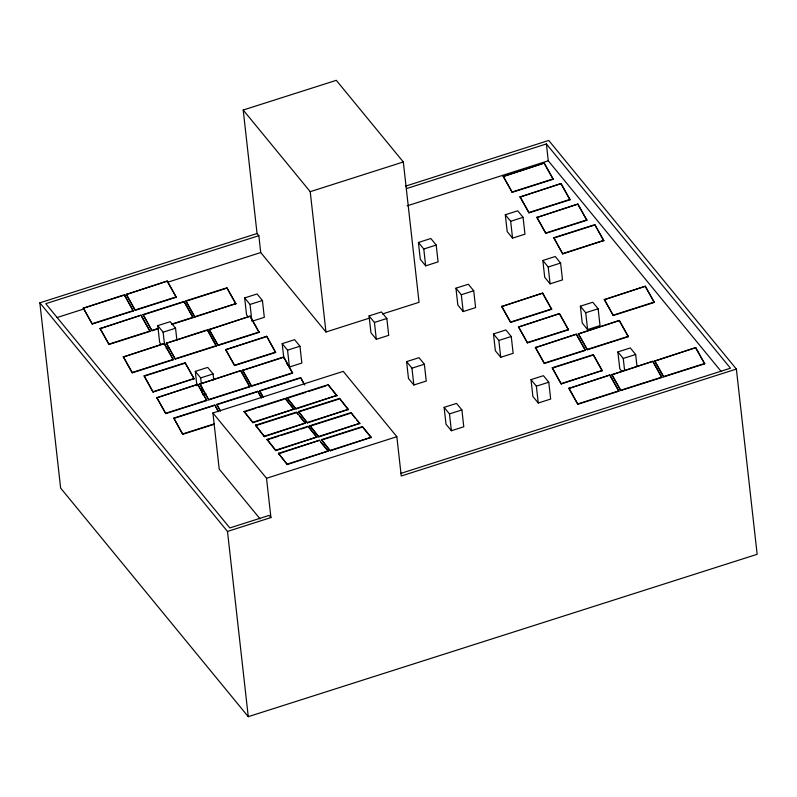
<?xml version="1.0" encoding="UTF-8"?>
<svg xmlns="http://www.w3.org/2000/svg" width="797" height="797" viewBox="0 0 797 797"><rect width="100%" height="100%" fill="white"/><g stroke="black" fill="none" stroke-linecap="round" stroke-linejoin="round"><path stroke-width="1.2" d="M83.286 308.22L124.322 294.77L133.278 310.96L92.253 324.05L83.286 308.22L123.136 295.498M92.253 324.05L83.306 307.851M100.043 328.633L141.079 315.184L150.035 331.373L109.01 344.463L100.043 328.633L141.079 315.184M109.01 344.463L100.063 328.274M124.322 294.77L133.278 310.96M126.275 294.501L167.31 281.052L176.267 297.241L135.241 310.332L126.275 294.501L167.31 281.052M123.316 356.996L164.361 343.547L173.308 359.736L132.292 372.817L123.316 356.996L164.361 343.547M135.241 310.332L126.295 294.143M132.292 372.817L123.336 356.628M157.866 328.872L151.998 330.745L143.052 314.556L184.067 301.465L193.023 317.654L171.923 324.389M144.108 375.865L153.064 392.054L194.109 378.605L185.133 362.784L144.108 375.865L153.064 392.054M151.998 330.745L143.052 314.556M156.79 397.783L197.835 384.333L206.792 400.522L165.766 413.603L156.79 397.783L197.835 384.333M166.304 343.278L207.35 329.828L216.296 346.018L175.28 359.108L166.304 343.278L206.154 330.556M165.766 413.603L156.81 397.414M175.28 359.108L166.324 342.919M218.398 411.342L214.811 405.015L173.786 418.096L182.742 434.295L214.383 424.193M193.023 317.654L184.067 301.465M185.87 300.887L194.827 317.076L235.872 303.627L226.896 287.797L185.87 300.887L194.827 317.076M194.089 378.973L185.133 362.784M182.742 434.295L173.786 418.096M199.778 384.064L240.824 370.615L249.78 386.804L208.754 399.895L199.778 384.064L240.824 370.615M207.35 329.828L216.296 346.018M209.133 329.609L250.168 316.16L259.125 332.349L218.109 345.44L209.133 329.609L250.168 316.16M208.754 399.895L199.798 383.696M214.811 405.015L218.378 411.7M218.109 345.44L209.153 329.251M261.386 397.623L257.8 391.297L216.774 404.388L220.351 411.073M226.896 287.797L235.852 303.986M225.631 349.714L266.676 336.264L275.623 352.453L234.607 365.544L225.631 349.714L265.481 337.001M234.607 365.544L225.651 349.355M242.607 370.396L283.652 356.946L292.599 373.135L251.583 386.226L242.607 370.396L282.457 357.684M251.583 386.226L242.627 370.037M257.8 391.297L261.366 397.992M263.179 397.414L259.603 390.719L300.628 377.629L304.813 385.021M266.676 336.264L275.623 352.453M283.652 356.946L292.599 373.135M300.628 377.629L303.597 383.267M503.226 176.516L544.261 163.066L553.218 179.255L512.192 192.336L503.226 176.516L544.261 163.066M501.672 306.556L542.707 293.107L551.663 309.296L510.638 322.387L501.672 306.556L542.707 293.107M512.192 192.336L503.246 176.147M510.638 322.387L501.692 306.197M520.052 197.008L561.088 183.559L570.044 199.748L529.019 212.839L520.052 197.008L561.088 183.559M518.498 327.049L559.534 313.6L568.49 329.799L527.465 342.879L518.498 327.049L559.534 313.6M529.019 212.839L520.072 196.65M527.465 342.879L518.518 326.69M536.869 217.511L577.915 204.062L586.871 220.251L545.845 233.342L536.869 217.511L577.915 204.062M535.385 347.641L576.43 334.182L585.387 350.381L544.361 363.462L535.385 347.641L576.43 334.182M545.845 233.342L536.889 217.153M544.361 363.462L535.405 347.273M553.785 237.735L562.742 253.924L603.777 240.475L594.811 224.644L553.785 237.735L562.742 253.924M552.231 367.776L561.188 383.965L602.223 370.515L593.257 354.685L552.231 367.776L561.188 383.965M568.879 388.448L609.924 374.998L618.88 391.188L577.855 404.278L568.879 388.448L609.924 374.998M578.343 333.933L619.389 320.484L628.335 336.673L587.319 349.763L578.343 333.933L619.389 320.484M577.855 404.278L568.899 388.089M587.319 349.763L578.363 333.574M594.811 224.644L603.757 240.833M593.257 354.685L602.203 370.874M604.315 299.672L645.351 286.223L654.307 302.412L613.282 315.502L604.315 299.672L645.351 286.223M613.282 315.502L604.325 299.313M611.837 374.739L652.882 361.29L661.829 377.479L620.813 390.57L611.837 374.739L652.882 361.29M620.813 390.57L611.857 374.381M654.696 361.061L695.741 347.612L704.697 363.801L663.672 376.891L654.696 361.061L695.741 347.612M663.672 376.891L654.716 360.702M369.559 318.093L325.963 332.01L260.729 252.539L258.846 235.693L257.052 233.521L243.205 110.026L336.294 80.328L403.312 161.97L419.053 302.302L382.52 313.958M243.205 110.026L310.222 191.679L403.312 161.97M405.703 186.09L548.734 140.451L736.368 369.061L757.15 554.304L248.265 716.672L60.632 488.063L39.85 302.83L257.052 233.521M258.846 235.693L45.778 303.687L229.835 527.943L269.147 515.4L270.93 517.572L227.484 531.44L39.85 302.83M406.47 188.59L546.383 143.948L730.451 368.204L400.652 473.438M57.135 317.505L84.362 308.818M124.601 295.976L126.972 295.219M167.221 282.377L260.729 252.539M407.177 205.815L548.276 160.795L721.275 371.571M92.273 323.682L133.298 310.601M135.261 309.963L176.286 296.882M512.212 191.977L553.238 178.887M143.032 314.915L184.047 301.824M187.026 300.877L225.7 288.534M161.193 344.344L159.659 342.481L157.776 325.644L170.189 321.679L175.549 328.215L176.894 340.239M248.076 316.628L246.542 314.765L244.659 297.919L257.062 293.963L262.432 300.489L264.315 317.336L251.902 321.291M418.425 242.477L430.828 238.512L436.198 245.048L438.081 261.884L425.668 265.849L420.308 259.314L418.425 242.477L423.785 249.013L425.668 265.849M505.308 214.752L517.711 210.797L523.081 217.322L524.964 234.169L512.551 238.124L507.191 231.598L505.308 214.752L510.668 221.287L512.551 238.124M109.03 344.095L150.055 331.014M152.018 330.386L157.876 328.513M171.943 324.02L193.043 317.296M194.847 316.718L235.872 303.627M529.039 212.48L570.064 199.389M157.776 325.644L163.136 332.18L175.549 328.215M244.659 297.919L250.019 304.454L262.432 300.489M423.785 249.013L436.198 245.048M510.668 221.287L523.081 217.322M166.155 348.658L169.532 347.572M545.865 232.973L586.881 219.892M132.312 372.458L173.328 359.367M175.3 358.74L216.316 345.659M218.129 345.081L259.145 331.99M554.941 237.715L593.616 225.382M145.263 375.855L185.113 363.143M562.762 253.556L603.777 240.475M196.919 385.798L195.305 371.362L207.708 367.407L213.078 373.932L213.745 379.95M283.802 358.082L282.188 343.646L294.591 339.681L299.961 346.217L301.844 363.053L289.431 367.018L286.372 363.283M369.061 315.921L381.474 311.966L386.834 318.491L388.727 335.328L376.314 339.293L370.954 332.757L369.061 315.921L374.431 322.456L376.314 339.293M455.944 288.195L468.357 284.24L473.717 290.775L475.61 307.612L463.196 311.567L457.837 305.042L455.944 288.195L461.314 294.731L463.196 311.567M542.827 260.48L555.24 256.514L560.6 263.05L562.493 279.886L550.079 283.852L544.72 277.316L542.827 260.48L548.197 267.005L550.079 283.852M234.627 365.185L275.642 352.095M153.084 391.696L194.109 378.605M195.305 371.362L200.665 377.898L213.078 373.932M282.188 343.646L287.548 350.172L299.961 346.217M374.431 322.456L386.834 318.491M461.314 294.731L473.717 290.775M548.197 267.005L560.6 263.05M202.548 394.734L205.935 393.658M165.786 413.245L206.802 400.154M208.774 399.526L249.8 386.445M251.603 385.868L292.619 372.777M174.941 418.086L213.616 405.743M217.93 404.368L256.604 392.034M259.583 391.078L299.433 378.366M260.041 518.847L219.205 469.094L212.909 412.966L343.238 371.382L396.846 436.696L401.25 475.988L736.368 369.061M510.658 322.028L551.683 308.937M244.131 411.511L285.157 398.42L293.924 409.13L252.958 422.689L244.131 411.511L252.958 422.689M287.089 397.803L328.115 384.712L336.882 395.432L295.916 408.981L287.089 397.803L295.916 408.981M244.191 411.979L255.907 408.243M258.248 407.496L284.041 399.267M287.139 398.271L305.899 392.293M308.24 391.546L325.824 385.927M406.59 361.639L419.003 357.684L424.363 364.219L426.256 381.056L413.842 385.011L408.482 378.485L406.59 361.639L411.959 368.174L413.842 385.011M493.473 333.923L505.886 329.958L511.246 336.493L513.138 353.33L500.725 357.295L495.365 350.76L493.473 333.923L498.832 340.449L500.725 357.295M580.355 306.197L592.769 302.242L598.129 308.768L600.021 325.614L587.608 329.569L582.248 323.044L580.355 306.197L585.715 312.733L587.608 329.569M182.762 433.927L214.403 423.835M411.959 368.174L424.363 364.219M498.832 340.449L511.246 336.493M585.715 312.733L598.129 308.768M252.908 422.221L293.924 409.13M295.856 408.512L336.882 395.432M255.558 425.209L296.574 412.119L305.371 423.087L264.405 436.636L255.558 425.209L264.405 436.636M298.516 411.501L339.532 398.41L348.329 409.379L307.353 422.928L298.516 411.501L307.353 422.928M255.608 425.668L296.623 412.577L298.088 414.41M298.556 411.959L338.406 399.247M527.484 342.521L568.51 329.43M613.301 315.144L654.327 302.053M264.355 436.168L305.371 423.087M307.313 422.47L348.329 409.379M267.035 439.406L308.05 426.325L316.817 437.055L275.852 450.604L267.035 439.406L275.852 450.604M309.983 425.708L351.009 412.617L359.776 423.346L318.81 436.905L309.983 425.708L318.81 436.905M267.085 439.874L278.801 436.138M281.142 435.391L298.726 429.782M301.067 429.035L306.935 427.162M310.043 426.166L349.883 413.454M544.381 363.103L585.397 350.013M587.339 349.395L628.355 336.314M275.802 450.136L316.817 437.055M318.76 436.437L359.776 423.346M278.482 453.354L319.497 440.263L328.264 451.002L287.299 464.551L278.482 453.354L287.299 464.551M321.43 439.645L362.456 426.564L371.223 437.294L330.257 450.843L321.43 439.645L330.257 450.843M278.532 453.822L319.497 440.263M321.49 440.113L362.505 427.023L371.272 437.762M553.387 367.766L592.061 355.422M444.118 407.367L456.532 403.402L461.891 409.937L463.784 426.774L451.371 430.739L446.011 424.203L444.118 407.367L449.478 413.902L451.371 430.739M531.001 379.641L543.415 375.686L548.774 382.211L550.667 399.058L538.254 403.013L532.894 396.488L531.001 379.641L536.361 386.176L538.254 403.013M622.068 371.561L619.777 368.762L617.884 351.925L630.297 347.96L635.657 354.496L637.012 366.52M287.249 464.083L328.264 451.002M330.207 450.385L371.223 437.294M449.478 413.902L461.891 409.937M536.361 386.176L548.774 382.211M617.884 351.925L623.244 358.451L635.657 354.496M561.208 383.606L602.223 370.515M212.909 412.966L266.527 478.28L396.846 436.696M577.875 403.91L618.9 390.829M620.833 390.211L661.849 377.12M663.692 376.533L704.707 363.442M336.932 395.9L328.115 384.712M355.442 418.445L351.009 412.617M356.907 420.238L359.836 423.815M316.877 437.523L308.05 426.325M321.012 442.524L327.587 450.574M293.973 409.598L285.157 398.42M348.379 409.837L339.532 398.41M299.562 416.233L305.42 423.546M695.721 347.98L704.697 363.801M645.331 286.581L654.307 302.412M577.895 204.421L586.871 220.251M561.068 183.918L570.044 199.748M544.241 163.425L553.218 179.255M652.863 361.649L661.829 377.479M619.369 320.842L628.335 336.673M609.904 375.357L618.88 391.188M576.41 334.551L585.387 350.381M560.112 315.024L568.49 329.799M542.687 293.465L551.663 309.296M250.158 316.519L259.125 332.349M259.603 390.719L263.199 397.055M240.804 370.974L249.78 386.804M167.29 281.411L176.267 297.241M216.774 404.388L220.37 410.714M197.815 384.692L206.792 400.522M164.341 343.905L173.308 359.736M141.657 316.598L150.035 331.373M623.244 358.451L624.599 370.485M546.383 143.948L548.276 160.795M310.222 191.679L325.963 332.01M287.548 350.172L289.431 367.018M250.019 304.454L251.772 320.085M266.527 478.28L270.93 517.572M227.484 531.44L248.265 716.672M200.665 377.898L201.332 383.915M201.601 386.316L202.418 393.539M163.136 332.18L164.481 344.204"/></g></svg>
